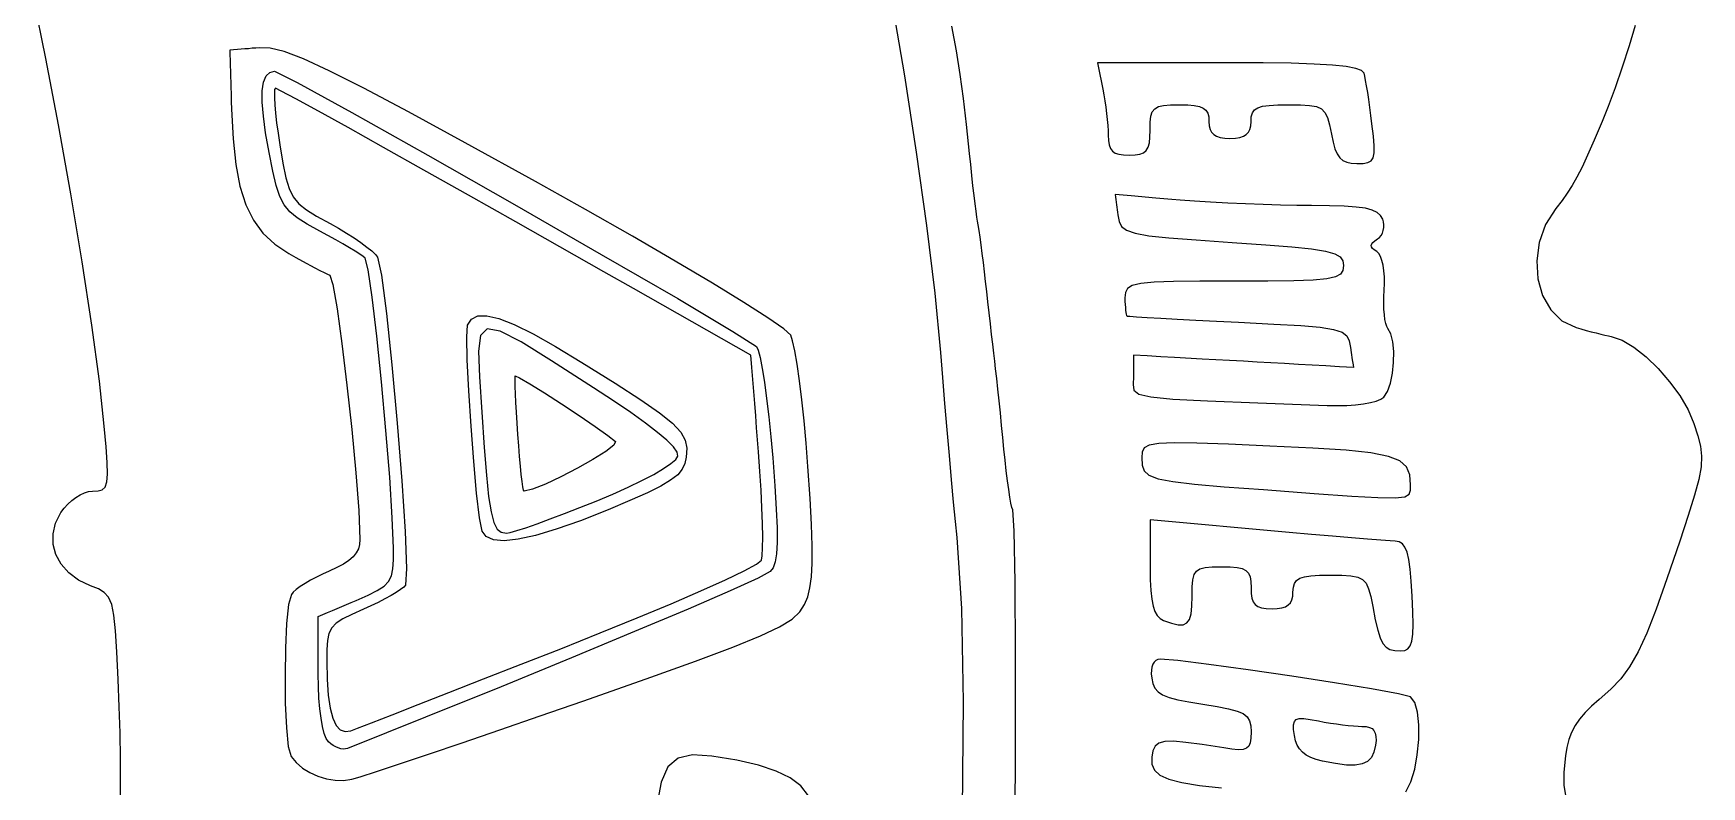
# Model space of a CAD drawing. Extents: x 0.3 to 13.7, y 0.1 to 13.4.
# Drawn here: x 11.49 to 13.696, y 6.743 to 7.739 of the extents above; entities that cross this region are included whole.
import ezdxf

# ---------------------------------------------------------------- set-up
doc = ezdxf.new("R2010")
doc.units = 0
doc.layers.get('0').update_dxf_attribs({"linetype": 'CONTINUOUS'})

msp = doc.modelspace()

# ---------------------------------------------------------------- linework, layer by layer
at = {"color": 0}
for points in [[(11.605, 6.70514), (11.6054, 6.74349), (11.6052, 6.77914), (11.6047, 6.81353), (11.6036, 6.8481), (11.6022, 6.88417), (11.6005, 6.92096), (11.5988, 6.94879), (11.5967, 6.96913), (11.5938, 6.9834), (11.5896, 6.993), (11.5838, 6.99935), (11.576, 7.00396), (11.5655, 7.00814), (11.5498, 7.01579), (11.5368, 7.02539), (11.5269, 7.03678), (11.52, 7.04943), (11.5163, 7.06293), (11.5161, 7.07693), (11.5194, 7.09119), (11.5265, 7.10514), (11.5307, 7.11079), (11.5355, 7.1161), (11.5408, 7.12088), (11.5464, 7.12506), (11.5521, 7.12853), (11.5577, 7.13112), (11.5632, 7.13276), (11.5683, 7.13336), (11.5756, 7.13362), (11.5811, 7.13519), (11.5849, 7.13883), (11.5871, 7.14551), (11.588, 7.15597), (11.5877, 7.17122), (11.5862, 7.19206), (11.5839, 7.21946), (11.5774, 7.27886), (11.5673, 7.35286), (11.5545, 7.43685), (11.5396, 7.52658), (11.5234, 7.61774), (11.5067, 7.70583), (11.4901, 7.78657)], [(12.6247, 7.7831), (12.6417, 7.68261), (12.6573, 7.58192), (12.6709, 7.48481), (12.6818, 7.39507), (12.6893, 7.31668), (12.692, 7.28364), (12.6949, 7.24929), (12.6978, 7.21463), (12.7008, 7.18072), (12.7037, 7.14849), (12.7064, 7.11903), (12.7089, 7.09326), (12.711, 7.07226), (12.7171, 6.97814), (12.7193, 6.8546), (12.7181, 6.71061)], [(12.7883, 6.68847), (12.7887, 6.80453), (12.7886, 6.91672), (12.788, 7.01297), (12.7867, 7.08106), (12.7849, 7.10889), (12.7838, 7.11193), (12.7826, 7.11762), (12.7811, 7.12554), (12.7796, 7.13564), (12.778, 7.14725), (12.7764, 7.16021), (12.7748, 7.17426), (12.7733, 7.18892), (12.7718, 7.20426), (12.7702, 7.22043), (12.7686, 7.23682), (12.7669, 7.25299), (12.7653, 7.26839), (12.7638, 7.28261), (12.7624, 7.29519), (12.7612, 7.3055), (12.76, 7.31575), (12.7586, 7.32764), (12.7571, 7.34076), (12.7555, 7.35482), (12.7538, 7.36919), (12.7522, 7.38362), (12.7506, 7.39763), (12.7491, 7.41075), (12.7477, 7.42333), (12.7462, 7.43582), (12.7446, 7.44786), (12.7432, 7.45925), (12.7418, 7.46951), (12.7405, 7.47835), (12.7394, 7.48546), (12.7386, 7.49056), (12.7377, 7.49582), (12.7365, 7.50353), (12.7353, 7.51324), (12.7339, 7.52468), (12.7324, 7.53737), (12.7309, 7.55111), (12.7294, 7.56532), (12.7279, 7.57981), (12.724, 7.61843), (12.7199, 7.65272), (12.7156, 7.68474), (12.7106, 7.71604), (12.7045, 7.74858)], [(13.6081, 7.74929), (13.5998, 7.72228), (13.5907, 7.69422), (13.5813, 7.66699), (13.5724, 7.64231), (13.5643, 7.62224), (13.5539, 7.59771), (13.5451, 7.5779), (13.5377, 7.56185), (13.531, 7.54872), (13.5247, 7.53754), (13.5182, 7.52761), (13.5112, 7.51785), (13.503, 7.50743), (13.4895, 7.48589), (13.4812, 7.46224), (13.4779, 7.43793), (13.4794, 7.41411), (13.4856, 7.39214), (13.4962, 7.37321), (13.511, 7.35867), (13.5297, 7.34972), (13.5363, 7.34788), (13.5431, 7.34603), (13.5499, 7.34424), (13.5564, 7.34267), (13.5625, 7.34115), (13.568, 7.33985), (13.5727, 7.33876), (13.5764, 7.33789), (13.5907, 7.3329), (13.6063, 7.32363), (13.6224, 7.31087), (13.6384, 7.29542), (13.6535, 7.2781), (13.6669, 7.25971), (13.6778, 7.24104), (13.6857, 7.22276), (13.6909, 7.20654), (13.6943, 7.19276), (13.6958, 7.17964), (13.6952, 7.16558), (13.6921, 7.14893), (13.6865, 7.1281), (13.6782, 7.1014), (13.6669, 7.06728), (13.65, 7.01725), (13.6356, 6.97721), (13.6232, 6.94553), (13.6118, 6.92079), (13.6006, 6.90121), (13.5888, 6.88519), (13.5756, 6.87125), (13.5602, 6.85775), (13.5501, 6.8489), (13.5416, 6.84039), (13.5344, 6.83187), (13.5285, 6.82324), (13.5238, 6.81418), (13.5202, 6.80474), (13.5175, 6.79449), (13.5157, 6.78347), (13.5137, 6.76178), (13.5138, 6.74382), (13.5164, 6.72879)], [(13.3049, 6.73583), (13.3115, 6.74869), (13.3165, 6.76557), (13.3199, 6.78478), (13.3217, 6.80485), (13.3218, 6.82411), (13.3201, 6.84099), (13.3165, 6.85389), (13.311, 6.86122), (13.295, 6.86529), (13.2594, 6.87181), (13.2103, 6.87989), (13.1539, 6.88861), (13.0964, 6.89708), (13.0442, 6.90424), (13.0033, 6.90924), (12.9801, 6.91114), (12.9769, 6.91069), (12.9742, 6.9094), (12.9719, 6.90728), (12.9702, 6.9044), (12.969, 6.90076), (12.9683, 6.89649), (12.9682, 6.8916), (12.9687, 6.88612), (12.9702, 6.8789), (12.9729, 6.87294), (12.9771, 6.868), (12.9832, 6.86393), (12.9917, 6.86046), (13.0031, 6.85742), (13.0177, 6.85449), (13.0361, 6.85157), (13.0554, 6.84847), (13.0704, 6.8456), (13.0817, 6.8425), (13.0897, 6.83908), (13.095, 6.83496), (13.0981, 6.82969), (13.0996, 6.82314), (13.1, 6.81494), (13.0998, 6.80681), (13.0989, 6.80062), (13.0971, 6.79617), (13.0941, 6.79324), (13.0896, 6.79172), (13.0832, 6.79139), (13.0748, 6.79215), (13.0639, 6.79372), (13.0356, 6.79818), (13.0138, 6.80111), (12.9975, 6.80246), (12.9859, 6.80214), (12.9781, 6.80003), (12.9732, 6.79596), (12.9704, 6.78982), (12.9688, 6.78157), (12.9688, 6.77219), (12.9722, 6.76432), (12.9795, 6.75782), (12.9915, 6.75239), (13.0087, 6.74794), (13.0317, 6.74414), (13.0611, 6.74094)], [(12.515, 6.73036), (12.5049, 6.74338), (12.4907, 6.75418), (12.4721, 6.76318), (12.4487, 6.77078), (12.4201, 6.77735), (12.387, 6.78293), (12.3615, 6.7844), (12.3426, 6.78006), (12.329, 6.76856), (12.32, 6.74832), (12.3143, 6.71793)]]:
    msp.add_lwpolyline(points, dxfattribs=at)
for points in [[(12.2167, 6.85579), (12.3001, 6.88504), (12.3655, 6.90842), (12.415, 6.92703), (12.4513, 6.94179), (12.4766, 6.95383), (12.4932, 6.96408), (12.5034, 6.97368), (12.5098, 6.98356), (12.5139, 6.99354), (12.5169, 7.00537), (12.5189, 7.01992), (12.52, 7.03808), (12.52, 7.06087), (12.519, 7.08908), (12.5171, 7.12381), (12.5142, 7.1659), (12.5118, 7.19672), (12.5091, 7.22651), (12.5061, 7.25429), (12.503, 7.27946), (12.4999, 7.30132), (12.4969, 7.31917), (12.494, 7.33225), (12.4914, 7.33985), (12.4824, 7.34804), (12.4613, 7.36274), (12.4294, 7.38308), (12.3881, 7.40836), (12.3385, 7.43778), (12.2822, 7.47054), (12.2202, 7.50575), (12.154, 7.54281), (12.061, 7.59424), (11.9861, 7.6351), (11.9269, 7.66644), (11.8813, 7.68951), (11.8471, 7.70529), (11.8218, 7.7149), (11.8033, 7.7194), (11.7894, 7.72), (11.7844, 7.71957), (11.7795, 7.71918), (11.7746, 7.71869), (11.7697, 7.71838), (11.7598, 7.7175), (11.7549, 7.71712), (11.75, 7.71669), (11.7505, 7.69726), (11.7508, 7.68744), (11.7514, 7.66808), (11.7516, 7.65836), (11.7518, 7.64865), (11.7521, 7.63883), (11.7541, 7.59944), (11.7577, 7.56554), (11.7632, 7.53674), (11.7709, 7.51232), (11.781, 7.49175), (11.7937, 7.4745), (11.8092, 7.46001), (11.8278, 7.44775), (11.837, 7.44265), (11.8459, 7.43772), (11.8621, 7.42899), (11.869, 7.4254), (11.8748, 7.42242), (11.8792, 7.42036), (11.8822, 7.41917), (11.8862, 7.40657), (11.8917, 7.37463), (11.8981, 7.3285), (11.9047, 7.27349), (11.911, 7.21485), (11.9163, 7.15776), (11.9202, 7.10758), (11.9219, 7.06961), (11.9214, 7.06299), (11.9199, 7.05707), (11.9171, 7.0516), (11.913, 7.04644), (11.9074, 7.04161), (11.9002, 7.03689), (11.8915, 7.03222), (11.881, 7.0275), (11.8725, 7.02376), (11.8643, 7.01975), (11.8565, 7.01557), (11.8493, 7.01139), (11.843, 7.00726), (11.8377, 7.00342), (11.8337, 6.99989), (11.8312, 6.99681), (11.8275, 6.98335), (11.825, 6.95828), (11.8233, 6.92567), (11.8228, 6.88917), (11.8232, 6.85275), (11.8247, 6.82026), (11.8272, 6.79551), (11.8308, 6.78233), (11.8375, 6.77425), (11.8459, 6.76714), (11.8556, 6.76112), (11.8663, 6.75629), (11.8776, 6.75293), (11.8891, 6.75103), (11.9003, 6.75082), (11.9111, 6.75228), (11.9224, 6.75564), (11.9438, 6.76253), (11.9742, 6.77263), (12.0124, 6.78549), (12.0569, 6.80062), (12.1067, 6.81765), (12.1603, 6.83615), (12.2167, 6.85579)], [(13.2599, 7.61947), (13.2586, 7.63038), (13.2572, 7.64106), (13.2557, 7.65132), (13.2543, 7.66081), (13.2529, 7.66932), (13.2516, 7.6766), (13.2504, 7.68224), (13.2494, 7.68614), (13.2462, 7.68972), (13.2384, 7.69265), (13.2258, 7.6951), (13.2077, 7.69694), (13.1837, 7.69835), (13.1532, 7.69933), (13.1159, 7.69987), (13.0712, 7.70003), (12.8972, 7.70003), (12.8981, 7.69569), (12.9041, 7.66531), (12.9055, 7.65776), (12.9068, 7.64974), (12.908, 7.64139), (12.9091, 7.63303), (12.9099, 7.62489), (12.9105, 7.61719), (12.911, 7.61019), (12.9111, 7.60411), (12.9114, 7.59711), (12.9124, 7.59131), (12.9141, 7.58669), (12.9168, 7.58322), (12.9205, 7.58068), (12.9253, 7.579), (12.9314, 7.57807), (12.9389, 7.57781), (12.9468, 7.57807), (12.9531, 7.57904), (12.958, 7.58094), (12.9616, 7.58388), (12.964, 7.58822), (12.9656, 7.59407), (12.9664, 7.60161), (12.9667, 7.61106), (12.9668, 7.62136), (12.9677, 7.62929), (12.9695, 7.63514), (12.9727, 7.63932), (12.9775, 7.64204), (12.9844, 7.6435), (12.9936, 7.64432), (13.0055, 7.64447), (13.0163, 7.64426), (13.0249, 7.64344), (13.0317, 7.64219), (13.0368, 7.64003), (13.0404, 7.63721), (13.0428, 7.63331), (13.0441, 7.62836), (13.0444, 7.62224), (13.0448, 7.6166), (13.0459, 7.61187), (13.0478, 7.60807), (13.0507, 7.60504), (13.0545, 7.60275), (13.0593, 7.60118), (13.0652, 7.60032), (13.0722, 7.60004), (13.0793, 7.60032), (13.0852, 7.60118), (13.09, 7.60275), (13.0938, 7.60504), (13.0966, 7.60807), (13.0985, 7.61187), (13.0997, 7.6166), (13.1, 7.62224), (13.1004, 7.62864), (13.1018, 7.63362), (13.1045, 7.63758), (13.1089, 7.64046), (13.1153, 7.64242), (13.124, 7.64367), (13.1353, 7.64426), (13.1495, 7.64447), (13.1654, 7.64432), (13.1775, 7.64367), (13.1866, 7.64204), (13.1931, 7.63911), (13.1978, 7.63439), (13.2012, 7.6275), (13.2038, 7.618), (13.2063, 7.60558), (13.2086, 7.59483), (13.211, 7.58615), (13.2139, 7.57943), (13.2173, 7.57433), (13.2215, 7.57069), (13.2265, 7.56836), (13.2326, 7.56706), (13.2399, 7.56668), (13.2482, 7.56689), (13.2544, 7.56793), (13.2587, 7.57026), (13.2615, 7.57437), (13.2628, 7.58083), (13.2628, 7.59017), (13.2618, 7.60286), (13.2599, 7.61947)], [(11.8803, 6.80197), (11.8773, 6.80632), (11.8747, 6.81299), (11.8724, 6.822), (11.8704, 6.8329), (11.8688, 6.84554), (11.8677, 6.85969), (11.8669, 6.87511), (11.8666, 6.89154), (11.8666, 6.9675), (11.8729, 6.97017), (11.8792, 6.97276), (11.8854, 6.97553), (11.8979, 6.98085), (11.9042, 6.98356), (11.9104, 6.98622), (11.9167, 6.98893), (11.9327, 6.99588), (11.9448, 7.00196), (11.9537, 7.00771), (11.9597, 7.01394), (11.9635, 7.02132), (11.9654, 7.0306), (11.9662, 7.04264), (11.9662, 7.05794), (11.9647, 7.09804), (11.9612, 7.15196), (11.9562, 7.21382), (11.9503, 7.27794), (11.9441, 7.33849), (11.938, 7.38986), (11.9328, 7.42606), (11.9289, 7.44146), (11.9263, 7.44358), (11.9218, 7.44667), (11.9156, 7.45063), (11.9081, 7.45524), (11.8994, 7.46035), (11.8898, 7.46582), (11.8796, 7.47157), (11.8689, 7.47737), (11.852, 7.48665), (11.8389, 7.49485), (11.8291, 7.50282), (11.8217, 7.51193), (11.816, 7.52322), (11.8112, 7.53776), (11.8068, 7.55681), (11.8019, 7.58138), (11.7972, 7.60732), (11.7942, 7.6295), (11.7926, 7.648), (11.7928, 7.66297), (11.7944, 7.67449), (11.7977, 7.68257), (11.8026, 7.68733), (11.809, 7.68892), (11.839, 7.67389), (11.9112, 7.63411), (12.0117, 7.57769), (12.1263, 7.51247), (12.241, 7.44661), (12.342, 7.38803), (12.4151, 7.34478), (12.4463, 7.32482), (12.4486, 7.31993), (12.4512, 7.31006), (12.4539, 7.29562), (12.4568, 7.2774), (12.4596, 7.25586), (12.4625, 7.23161), (12.4652, 7.20535), (12.4676, 7.17757), (12.4704, 7.14035), (12.4724, 7.10969), (12.4734, 7.08496), (12.4735, 7.06554), (12.4727, 7.05067), (12.4709, 7.03976), (12.4681, 7.03207), (12.4644, 7.02692), (12.4486, 7.01839), (12.4115, 7.00151), (12.356, 6.97749), (12.285, 6.94754), (12.2016, 6.91287), (12.1085, 6.87472), (12.0087, 6.83436), (11.9053, 6.79297), (11.9027, 6.79232), (11.8997, 6.79221), (11.8965, 6.79275), (11.8932, 6.79372), (11.8898, 6.79519), (11.8864, 6.7971), (11.8832, 6.79937), (11.8803, 6.80197)], [(12.1873, 6.92503), (12.2396, 6.94581), (12.2886, 6.96576), (12.3332, 6.98454), (12.3724, 7.00146), (12.4051, 7.01617), (12.4301, 7.02821), (12.4463, 7.037), (12.4528, 7.04215), (12.4538, 7.0479), (12.4543, 7.05821), (12.4544, 7.07264), (12.454, 7.09056), (12.4533, 7.11139), (12.4522, 7.1345), (12.4507, 7.15935), (12.4488, 7.18533), (12.4476, 7.20128), (12.4463, 7.21729), (12.4451, 7.23318), (12.4438, 7.24924), (12.4427, 7.26519), (12.4414, 7.28119), (12.4402, 7.29715), (12.4389, 7.31315), (12.4, 7.33518), (12.3612, 7.35726), (12.2834, 7.40132), (12.2445, 7.42339), (12.2056, 7.44542), (12.1667, 7.4675), (12.1278, 7.48953), (12.0652, 7.52496), (12.0065, 7.55806), (11.9531, 7.58806), (11.9062, 7.61421), (11.8671, 7.63585), (11.8373, 7.65218), (11.8179, 7.66254), (11.8102, 7.66629), (11.8091, 7.66482), (11.8087, 7.66054), (11.8087, 7.65365), (11.8092, 7.64453), (11.8102, 7.63346), (11.8117, 7.62076), (11.8136, 7.60678), (11.816, 7.59169), (11.8201, 7.56706), (11.8239, 7.54801), (11.8282, 7.53364), (11.8336, 7.52251), (11.841, 7.51351), (11.8511, 7.50549), (11.8646, 7.49707), (11.8824, 7.48725), (11.8935, 7.48112), (11.9042, 7.47472), (11.9142, 7.46838), (11.9232, 7.46218), (11.9311, 7.45632), (11.9376, 7.45107), (11.9423, 7.4465), (11.9451, 7.44288), (11.9503, 7.41889), (11.9569, 7.36838), (11.9641, 7.30029), (11.9711, 7.22347), (11.9772, 7.14697), (11.9815, 7.07981), (11.9835, 7.03093), (11.9821, 7.00917), (11.9798, 7.00651), (11.9756, 7.00325), (11.9699, 6.99946), (11.963, 6.99528), (11.9549, 6.99083), (11.946, 6.98628), (11.9365, 6.98172), (11.9265, 6.97726), (11.911, 6.97043), (11.8992, 6.96451), (11.8906, 6.95882), (11.8846, 6.95264), (11.8809, 6.94526), (11.8789, 6.93593), (11.878, 6.92399), (11.8779, 6.90875), (11.8785, 6.88417), (11.88, 6.86339), (11.8825, 6.84646), (11.8859, 6.83322), (11.8903, 6.82362), (11.8958, 6.81765), (11.9023, 6.81532), (11.9098, 6.81646), (11.9187, 6.81993), (11.9373, 6.82715), (11.9643, 6.83768), (11.9987, 6.85113), (12.0394, 6.86703), (12.0852, 6.88493), (12.1349, 6.9044), (12.1873, 6.92503)], [(13.2756, 7.25782), (13.2804, 7.26531), (13.2843, 7.27632), (13.287, 7.2895), (13.2885, 7.30376), (13.2887, 7.31808), (13.2876, 7.331), (13.285, 7.34164), (13.281, 7.34864), (13.2795, 7.35107), (13.2782, 7.35508), (13.2771, 7.3604), (13.2764, 7.36681), (13.2758, 7.37408), (13.2757, 7.38211), (13.2758, 7.39057), (13.2762, 7.39936), (13.2766, 7.40826), (13.2764, 7.41683), (13.2758, 7.42486), (13.2746, 7.43212), (13.2731, 7.43853), (13.2712, 7.44379), (13.2688, 7.44775), (13.2662, 7.45031), (13.263, 7.45247), (13.2607, 7.45454), (13.2594, 7.45654), (13.259, 7.4585), (13.2596, 7.46044), (13.2611, 7.46246), (13.2636, 7.46463), (13.2671, 7.46696), (13.2698, 7.46903), (13.272, 7.47162), (13.2737, 7.47483), (13.2749, 7.47825), (13.2756, 7.48193), (13.2757, 7.48579), (13.2753, 7.48953), (13.2742, 7.49333), (13.2714, 7.49821), (13.267, 7.50211), (13.2604, 7.50515), (13.2512, 7.5076), (13.239, 7.50922), (13.2233, 7.51036), (13.2037, 7.5109), (13.1798, 7.51113), (13.1604, 7.51129), (13.139, 7.51172), (13.1162, 7.51237), (13.0927, 7.51324), (13.0692, 7.51432), (13.0466, 7.51557), (13.0253, 7.51693), (13.0062, 7.51839), (12.9955, 7.51932), (12.9847, 7.52018), (12.974, 7.52111), (12.9417, 7.52387), (12.931, 7.52474), (12.9202, 7.52567), (12.9207, 7.52235), (12.9212, 7.51899), (12.9217, 7.51568), (12.9221, 7.51232), (12.9226, 7.50896), (12.9231, 7.50564), (12.9235, 7.50222), (12.924, 7.49897), (12.9257, 7.49029), (12.9289, 7.48361), (12.9355, 7.47846), (12.9469, 7.47444), (12.965, 7.47131), (12.9913, 7.46853), (13.0274, 7.46565), (13.075, 7.46235), (13.1195, 7.45931), (13.154, 7.45654), (13.1799, 7.45378), (13.1984, 7.45079), (13.2107, 7.44743), (13.2179, 7.44319), (13.2214, 7.43815), (13.2222, 7.43186), (13.2215, 7.42546), (13.2184, 7.42051), (13.2117, 7.41689), (13.2001, 7.41428), (13.1822, 7.4126), (13.1567, 7.41168), (13.1223, 7.41124), (13.0778, 7.41114), (13.0322, 7.41103), (12.9974, 7.41064), (12.9718, 7.40967), (12.9542, 7.40793), (12.9429, 7.40522), (12.9366, 7.40126), (12.9339, 7.39594), (12.9333, 7.38894), (12.9334, 7.38444), (12.9336, 7.38015), (12.9339, 7.37625), (12.9342, 7.37278), (12.9346, 7.36974), (12.9351, 7.3674), (12.9356, 7.36589), (12.9361, 7.36507), (12.9397, 7.36464), (12.9486, 7.36393), (12.9625, 7.36307), (12.9806, 7.36199), (13.0023, 7.36079), (13.0271, 7.35954), (13.0543, 7.35812), (13.0834, 7.35678), (13.1302, 7.35449), (13.1658, 7.35237), (13.1915, 7.35021), (13.2092, 7.34739), (13.2204, 7.34369), (13.2268, 7.33876), (13.23, 7.33208), (13.2316, 7.32357), (13.2325, 7.31694), (13.233, 7.31358), (13.2335, 7.31033), (13.2339, 7.30701), (13.2349, 7.3004), (13.2353, 7.2971), (13.2171, 7.29801), (13.1989, 7.2991), (13.1808, 7.30007), (13.1626, 7.30111), (13.1444, 7.30203), (13.1263, 7.30311), (13.1081, 7.3041), (13.0899, 7.30512), (13.0717, 7.30604), (13.0535, 7.30712), (13.0354, 7.30811), (12.999, 7.31011), (12.9808, 7.31114), (12.9627, 7.31218), (12.9445, 7.31315), (12.9445, 7.28483), (12.944, 7.27463), (12.9452, 7.26714), (12.9517, 7.26178), (12.9676, 7.25797), (12.9965, 7.25515), (13.0424, 7.25271), (13.1092, 7.25011), (13.2006, 7.24675), (13.2139, 7.24647), (13.2265, 7.24681), (13.2381, 7.24761), (13.2487, 7.24881), (13.258, 7.25049), (13.2657, 7.25261), (13.2716, 7.25504), (13.2756, 7.25782), (13.2756, 7.25782)], [(12.0833, 7.08057), (12.08, 7.09819), (12.0762, 7.13058), (12.0724, 7.17275), (12.0688, 7.21957), (12.0658, 7.26606), (12.0638, 7.30712), (12.0632, 7.33772), (12.0641, 7.35281), (12.0692, 7.36094), (12.0777, 7.36524), (12.0897, 7.3655), (12.1057, 7.36165), (12.126, 7.35374), (12.1508, 7.34142), (12.1806, 7.32482), (12.2154, 7.30365), (12.2594, 7.27615), (12.2932, 7.25429), (12.318, 7.23699), (12.3353, 7.2231), (12.3462, 7.21143), (12.352, 7.20079), (12.3539, 7.19026), (12.3533, 7.17844), (12.3516, 7.16992), (12.348, 7.16233), (12.342, 7.15506), (12.3327, 7.14785), (12.3196, 7.13997), (12.3019, 7.13124), (12.2789, 7.12093), (12.25, 7.10883), (12.2134, 7.09424), (12.1814, 7.08296), (12.1539, 7.07476), (12.1309, 7.06967), (12.1124, 7.06765), (12.0983, 7.0689), (12.0887, 7.07319), (12.0833, 7.08057)], [(12.2342, 7.12028), (12.2562, 7.1295), (12.2765, 7.13861), (12.2946, 7.14735), (12.3103, 7.1556), (12.3232, 7.16314), (12.3331, 7.16982), (12.3395, 7.1754), (12.3422, 7.17985), (12.3411, 7.18494), (12.3363, 7.19194), (12.3277, 7.20068), (12.3155, 7.21115), (12.2996, 7.22336), (12.2802, 7.23736), (12.2572, 7.25287), (12.2306, 7.27012), (12.1753, 7.30561), (12.1349, 7.33074), (12.1072, 7.34506), (12.09, 7.3481), (12.0812, 7.33936), (12.0785, 7.31836), (12.0799, 7.28467), (12.083, 7.23779), (12.0861, 7.19114), (12.089, 7.15435), (12.092, 7.12631), (12.0952, 7.10585), (12.099, 7.0919), (12.1034, 7.08328), (12.1088, 7.079), (12.1155, 7.07781), (12.1204, 7.07861), (12.1291, 7.08117), (12.1412, 7.08501), (12.156, 7.09022), (12.1733, 7.09657), (12.1924, 7.10379), (12.2128, 7.11165), (12.2342, 7.12028)], [(12.1308, 7.20828), (12.1298, 7.22347), (12.1289, 7.23768), (12.1282, 7.25065), (12.1276, 7.26204), (12.1272, 7.2716), (12.1271, 7.27892), (12.1271, 7.28381), (12.1273, 7.28581), (12.1329, 7.28347), (12.1466, 7.27539), (12.166, 7.26329), (12.1884, 7.24881), (12.2116, 7.23356), (12.2329, 7.21907), (12.2498, 7.20703), (12.2599, 7.19906), (12.2577, 7.19439), (12.2468, 7.18604), (12.23, 7.1754), (12.2095, 7.16368), (12.1877, 7.1524), (12.167, 7.14268), (12.1499, 7.1359), (12.1388, 7.13336), (12.1381, 7.13482), (12.1373, 7.13926), (12.1363, 7.14621), (12.1352, 7.15539), (12.1341, 7.1665), (12.133, 7.17925), (12.1318, 7.19325), (12.1308, 7.20828)], [(13.3109, 7.14171), (13.3098, 7.15494), (13.3057, 7.16536), (13.2968, 7.17333), (13.2816, 7.17936), (13.2585, 7.18392), (13.2258, 7.18744), (13.1818, 7.19032), (13.125, 7.19303), (13.0701, 7.19542), (13.0285, 7.19689), (12.9985, 7.19726), (12.978, 7.1965), (12.9654, 7.19433), (12.9587, 7.1906), (12.9561, 7.18511), (12.9556, 7.17774), (12.9561, 7.16781), (12.9586, 7.16021), (12.9651, 7.1544), (12.9772, 7.14979), (12.9966, 7.14611), (13.0252, 7.14274), (13.0646, 7.13932), (13.1166, 7.13536), (13.1836, 7.13038), (13.2331, 7.1269), (13.2678, 7.12494), (13.2904, 7.12468), (13.3033, 7.12608), (13.3093, 7.12935), (13.311, 7.13456), (13.3109, 7.14171)], [(13.3129, 6.99447), (13.3117, 7.01426), (13.3103, 7.03033), (13.3085, 7.04297), (13.3063, 7.05251), (13.3035, 7.05935), (13.3001, 7.06386), (13.2958, 7.06635), (13.2908, 7.06722), (13.2839, 7.0676), (13.2715, 7.06847), (13.2542, 7.06988), (13.2328, 7.07167), (13.2079, 7.07379), (13.1802, 7.07617), (13.1505, 7.07883), (12.9667, 7.09554), (12.9667, 7.03228), (12.9668, 7.0159), (12.9676, 7.00206), (12.9688, 6.99067), (12.9705, 6.98139), (12.9729, 6.97418), (12.9759, 6.96869), (12.9797, 6.96485), (12.9842, 6.96229), (12.9951, 6.95856), (13.0036, 6.95665), (13.0103, 6.95676), (13.0152, 6.9591), (13.0186, 6.96382), (13.0208, 6.97114), (13.0219, 6.98128), (13.0222, 6.99447), (13.0223, 7.00678), (13.0231, 7.01611), (13.0247, 7.02306), (13.0278, 7.02772), (13.0325, 7.03082), (13.0394, 7.0325), (13.0488, 7.03321), (13.0611, 7.03336), (13.0725, 7.03315), (13.0815, 7.03244), (13.0884, 7.03097), (13.0933, 7.0286), (13.0967, 7.02507), (13.0987, 7.02018), (13.0997, 7.01378), (13.1, 7.00558), (13.1003, 6.99799), (13.1012, 6.99181), (13.1029, 6.98703), (13.1055, 6.98335), (13.1092, 6.98074), (13.114, 6.979), (13.1202, 6.97808), (13.1278, 6.97781), (13.1348, 6.97808), (13.1407, 6.979), (13.1455, 6.98053), (13.1493, 6.98281), (13.1521, 6.98583), (13.1541, 6.98969), (13.1552, 6.99442), (13.1555, 6.99994), (13.156, 7.0064), (13.1573, 7.01144), (13.1601, 7.01535), (13.1644, 7.01818), (13.1707, 7.02018), (13.1793, 7.02138), (13.1904, 7.02208), (13.2043, 7.02225), (13.2201, 7.02214), (13.2322, 7.02138), (13.2411, 7.01975), (13.2476, 7.01665), (13.2522, 7.01161), (13.2555, 7.00429), (13.2583, 6.99408), (13.2609, 6.98068), (13.2643, 6.96317), (13.2675, 6.94954), (13.2708, 6.93918), (13.2743, 6.93192), (13.2785, 6.92697), (13.2837, 6.92404), (13.29, 6.92258), (13.2979, 6.92219), (13.3033, 6.92279), (13.3075, 6.92481), (13.3105, 6.92871), (13.3127, 6.93511), (13.3138, 6.94439), (13.3142, 6.95703), (13.3139, 6.97358), (13.3129, 6.99447)], [(13.1944, 6.77632), (13.186, 6.77843), (13.1789, 6.78108), (13.1728, 6.78418), (13.1679, 6.78792), (13.164, 6.79232), (13.1609, 6.79736), (13.1587, 6.80328), (13.1573, 6.81), (13.1564, 6.81814), (13.1563, 6.82428), (13.1573, 6.82861), (13.1597, 6.83132), (13.1638, 6.83257), (13.17, 6.83257), (13.1783, 6.83143), (13.1893, 6.82938), (13.1969, 6.82796), (13.2049, 6.82661), (13.2129, 6.82542), (13.2209, 6.82433), (13.2284, 6.8234), (13.2354, 6.82281), (13.2415, 6.82238), (13.2466, 6.82226), (13.2521, 6.82194), (13.2566, 6.82096), (13.26, 6.81922), (13.2626, 6.81674), (13.2643, 6.81337), (13.2652, 6.80897), (13.2653, 6.80371), (13.2647, 6.79736), (13.2626, 6.78814), (13.2592, 6.78103), (13.2541, 6.77582), (13.2471, 6.77251), (13.2379, 6.77094), (13.2262, 6.77115), (13.2119, 6.77294), (13.1944, 6.77632)]]:
    msp.add_lwpolyline(points, close=True, dxfattribs=at)

doc.saveas('drawing.dxf')
